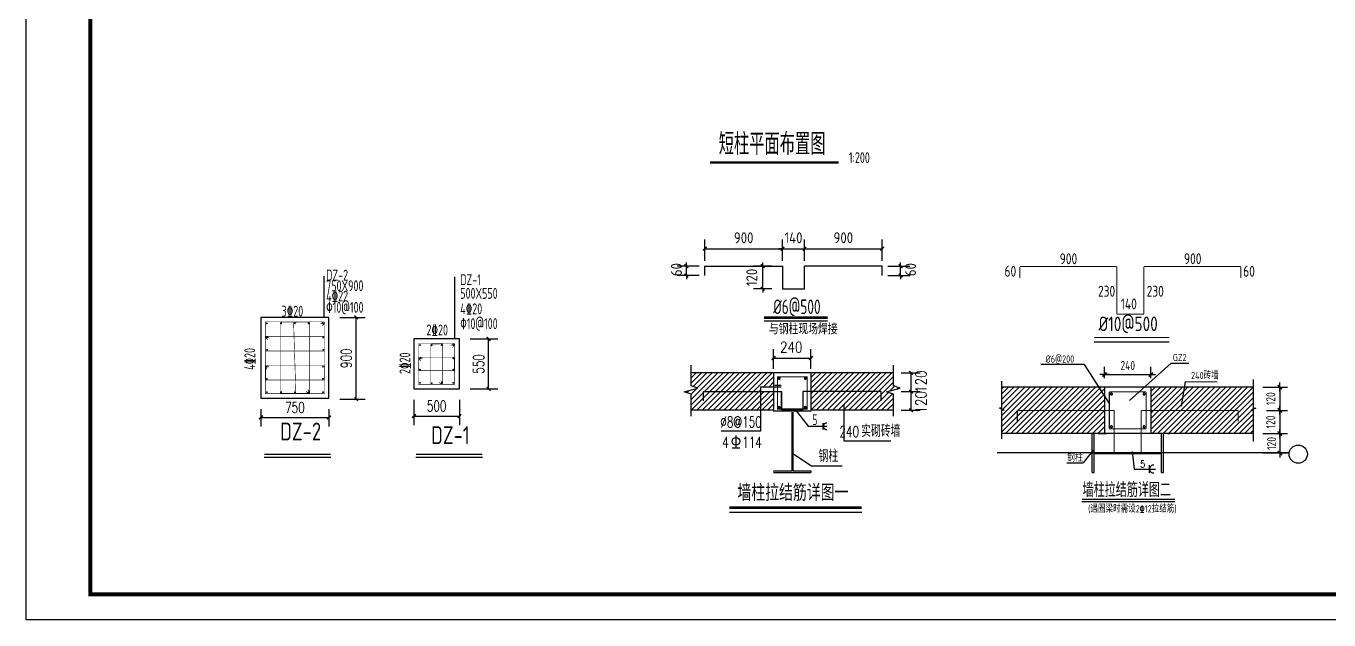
# Model space of a CAD drawing. Extents: x 180850 to 1400258, y 48356 to 327067.
# Drawn here: x 306909 to 378666, y 48356 to 81050 of the extents above; entities that cross this region are included whole.
import ezdxf
from ezdxf.enums import TextEntityAlignment as Align

# ---------------------------------------------------------------- set-up
doc = ezdxf.new("R2010")
doc.units = 0
doc.header["$LTSCALE"] = 1000
for name, color, linetype in [('22', 1, 'Continuous'), ('AXIS', 3, 'Continuous'), ('COLU_DE', 7, 'Continuous'), ('COLU_DE_REIND', 1, 'Continuous'), ('COLU_DE_REINL', 1, 'Continuous'), ('COLU_DE_TEXT_JZ', 7, 'Continuous'), ('DIM_LEAD', 3, 'Continuous'), ('DQ', 3, 'Continuous'), ('NUM', 7, 'Continuous'), ('OTHER', 7, 'Continuous'), ('PUB_DIM', 3, 'Continuous'), ('PUB_TEXT', 7, 'Continuous'), ('PUB_TITLE', 4, 'Continuous'), ('TEXT', 7, 'Continuous'), ('中粗线', 3, 'Continuous'), ('构造线', 7, 'Continuous'), ('特细线', 8, 'Continuous'), ('粗线', 5, 'Continuous'), ('细线', 9, 'Continuous')]:
    doc.layers.add(name, color=color, linetype=linetype)
doc.styles.add('_HZTXT', font='tssdeng.shx', dxfattribs={"width": 0.8, "bigfont": 'tssdchn.shx'})
doc.styles.add('_TCH_DIM', font='SIMPLEX', dxfattribs={"bigfont": 'GBCBIG'})
doc.styles.add('_TCH_DIM_T3', font='SIMPLEX', dxfattribs={"width": 0.705882, "bigfont": 'GBCBIG'})
doc.styles.add('C', font='tssdeng.shx', dxfattribs={"height": 3, "bigfont": 'tssdchn.shx'})
doc.styles.add('DIM_FONT', font='tssdeng.shx', dxfattribs={"width": 0.8, "bigfont": 'tssdchn.shx'})
doc.styles.add('HZTXT', font='romans.shx', dxfattribs={"width": 0.75, "height": 300, "bigfont": 'HZTXT.shx'})
doc.styles.get("Standard").update_dxf_attribs({"font": 'gbenor.shx', "bigfont": 'gbcbig.shx'})
doc.styles.add('STYLE1', font='tssdeng.shx', dxfattribs={"width": 0.75, "bigfont": 'tssdchn.shx'})
doc.styles.add('STYLE3', font='', dxfattribs={"width": 0.7, "height": 6})
doc.styles.add('TSSD_Norm', font='tssdeng.shx', dxfattribs={"bigfont": 'hztxt.shx'})
doc.styles.add('TSSD_Rein', font='Tssdeng.shx', dxfattribs={"width": 0.7, "bigfont": 'hztxt.shx'})
doc.styles.get('STYLE3').set_extended_font_data('NSimSun')
doc.dimstyles.new('DIMN', dxfattribs={"dimtxt": 300, "dimasz": 1, "dimexe": 250, "dimexo": 300, "dimgap": 150, "dimtad": 1, "dimdec": 0, "dimzin": 0, "dimdsep": 46, "dimtxsty": 'DIM_FONT', "dimblk": '_DIMX', "dimcen": 0.09, "dimclrt": 7, "dimadec": 0, "dimazin": 0, "dimtfac": 1, "dimtdec": 0, "dimtix": 1, "dimtmove": 2, "dimatfit": 3, "dimldrblk": '_DIMX', "dimfxl": 1, "dimtolj": 1, "dimtzin": 0, "dimarcsym": 0})
doc.dimstyles.new('DIMN120', dxfattribs={"dimscale": 1.2, "dimtxt": 300, "dimasz": 100, "dimexe": 250, "dimexo": 300, "dimgap": 150, "dimtad": 1, "dimdec": 0, "dimzin": 0, "dimdsep": 46, "dimtxsty": 'Standard', "dimblk": 'ARCHTICK', "dimcen": 0.09, "dimclrt": 7, "dimadec": 0, "dimazin": 0, "dimtfac": 1, "dimtdec": 0, "dimtix": 1, "dimtmove": 2, "dimatfit": 3, "dimldrblk": 'ARCHTICK', "dimfxl": 1, "dimtolj": 1, "dimtzin": 0, "dimarcsym": 0})
doc.dimstyles.new('TCH-200-5', dxfattribs={"dimtxt": 595, "dimasz": 200, "dimexe": 500, "dimexo": 600, "dimgap": 252.5, "dimtad": 1, "dimdec": 0, "dimlfac": 0.2, "dimzin": 0, "dimdsep": 46, "dimtxsty": '_TCH_DIM_T3', "dimblk": 'ARCHTICK', "dimcen": 0.09, "dimclrd": 124, "dimclre": 124, "dimclrt": 7, "dimazin": 2, "dimtfac": 1, "dimtdec": 0, "dimtix": 1, "dimtmove": 2, "dimatfit": 3, "dimfxl": 1, "dimtolj": 1, "dimtzin": 0, "dimarcsym": 0})

# ---------------------------------------------------------------- blocks, each defined once
blk = doc.blocks.new('*X893')
at = {"color": 251}
for p, q in [((-3438, 1047, -716), (-3275, 1210, -716)), ((-3438, 868, -716), (-3095, 1210, -716)), ((-3438, 329, -716), (-2556, 1210, -716)), ((-3438, 149, -716), (-2377, 1210, -716)), ((-3431, -24, -716), (-2197, 1210, -716)), ((-3370, 756, -716), (-2916, 1210, -716)), ((-3252, -24, -716), (-2018, 1210, -716)), ((-3234, 713, -716), (-2736, 1210, -716)), ((-3072, -24, -716), (-1838, 1210, -716)), ((-2893, -24, -716), (-1658, 1210, -716)), ((-2713, -24, -716), (-1479, 1210, -716)), ((-2533, -24, -716), (-1299, 1210, -716)), ((-2354, -24, -716), (-1120, 1210, -716)), ((-2174, -24, -716), (-940, 1210, -716)), ((-1995, -24, -716), (-760, 1210, -716)), ((-1041, 750, -716), (-712, 1079, -716)), ((-862, 750, -716), (-712, 899, -716)), ((522, 1056, -716), (677, 1210, -716)), ((522, 876, -716), (856, 1210, -716)), ((522, 697, -716), (1036, 1210, -716)), ((522, 517, -716), (1215, 1210, -716)), ((522, 337, -716), (1395, 1210, -716)), ((522, 158, -716), (1575, 1210, -716)), ((522, -22, -716), (1754, 1210, -716)), ((699, -24, -716), (1934, 1210, -716)), ((879, -24, -716), (2113, 1210, -716)), ((1059, -24, -716), (2293, 1210, -716)), ((1238, -24, -716), (2473, 1210, -716)), ((1418, -24, -716), (2652, 1210, -716)), ((1598, -24, -716), (2832, 1210, -716)), ((1777, -24, -716), (3011, 1210, -716)), ((1957, -24, -716), (3191, 1210, -716)), ((2136, -24, -716), (3248, 1088, -716)), ((2316, -24, -716), (3248, 908, -716)), ((-3573, 553, -716), (-3498, 628, -716)), ((-3438, 508, -716), (-3251, 695, -716)), ((-1815, -24, -716), (-1144, 647, -716)), ((-1635, -24, -716), (-1144, 468, -716)), ((-1144, 468, -716), (-1018, 593, -716)), ((-1144, 288, -716), (-839, 593, -716)), ((-1144, 109, -716), (-712, 540, -716)), ((2496, -24, -716), (3082, 563, -716)), ((2675, -24, -716), (3219, 520, -716)), ((3132, 613, -716), (3285, 766, -716)), ((3379, 680, -716), (3422, 723, -716)), ((-1456, -24, -716), (-1144, 288, -716)), ((-1276, -24, -716), (-1144, 109, -716)), ((-1097, -24, -716), (-712, 360, -716)), ((-917, -24, -716), (-712, 181, -716)), ((-737, -24, -716), (-712, 1, -716)), ((2855, -24, -716), (3248, 369, -716)), ((3034, -24, -716), (3248, 190, -716)), ((3214, -24, -716), (3248, 10, -716))]:
    blk.add_line(p, q, dxfattribs=at)
blk = doc.blocks.new('_ArchTick')
at = {"color": 0, "linetype": 'ByBlock', "const_width": 0.4}
blk.add_lwpolyline([(-0.5, -0.5), (0.5, 0.5)], dxfattribs=at)
blk = doc.blocks.new('*D888')
at = {"layer": 'Defpoints', "color": 0, "transparency": 16777216}
for p in [(89538, -417561), (88304, -418277), (89538, -418277)]:
    blk.add_point(p, dxfattribs=at)
at = {"layer": 'DIM_LEAD', "color": 0, "transparency": 16777216}
for p, q in [((88304, -417917), (88304, -417261)), ((88304, -417561), (89538, -417561)), ((89538, -417917), (89538, -417261))]:
    blk.add_line(p, q, dxfattribs=at)
at = {"layer": 'DIM_LEAD', "color": 0, "transparency": 16777216, "xscale": 120, "yscale": 120, "zscale": 120, "rotation": 180}
blk.add_blockref('_ArchTick', (88304, -417561), dxfattribs=at)
at = {"layer": 'DIM_LEAD', "color": 0, "transparency": 16777216, "xscale": 120, "yscale": 120, "zscale": 120}
blk.add_blockref('_ArchTick', (89538, -417561), dxfattribs=at)
at = {"layer": 'DIM_LEAD', "color": 7, "transparency": 16777216, "style": '_TCH_DIM', "width": 0.8}
blk.add_text('240', height=360, dxfattribs=at).set_placement((88518, -417379))
blk = doc.blocks.new('*D887')
at = {"layer": 'Defpoints', "color": 0, "transparency": 16777216}
for p in [(92165, -418049), (92849, -418049), (92165, -418666)]:
    blk.add_point(p, dxfattribs=at)
at = {"layer": 'DIM_LEAD', "color": 0, "transparency": 16777216}
for p, q in [((92525, -418049), (93149, -418049)), ((92849, -418666), (92849, -418049)), ((92525, -418666), (93149, -418666))]:
    blk.add_line(p, q, dxfattribs=at)
at = {"layer": 'DIM_LEAD', "color": 0, "transparency": 16777216, "xscale": 120, "yscale": 120, "zscale": 120}
for p, rotation in [((92849, -418049), 90), ((92849, -418666), 270)]:
    blk.add_blockref('_ArchTick', p, dxfattribs=dict(at, rotation=rotation))
at = {"layer": 'DIM_LEAD', "color": 7, "transparency": 16777216, "style": '_TCH_DIM', "width": 0.8}
blk.add_text('120', height=360, rotation=90, dxfattribs=at).set_placement((93355, -418711))
blk = doc.blocks.new('*D886')
at = {"layer": 'Defpoints', "color": 0, "transparency": 16777216}
for p in [(92165, -418666), (92849, -418666), (92165, -419283)]:
    blk.add_point(p, dxfattribs=at)
at = {"layer": 'DIM_LEAD', "color": 0, "transparency": 16777216}
for p, q in [((92525, -418666), (93149, -418666)), ((92849, -419283), (92849, -418666)), ((92525, -419283), (93149, -419283))]:
    blk.add_line(p, q, dxfattribs=at)
at = {"layer": 'DIM_LEAD', "color": 0, "transparency": 16777216, "xscale": 120, "yscale": 120, "zscale": 120}
for p, rotation in [((92849, -418666), 90), ((92849, -419283), 270)]:
    blk.add_blockref('_ArchTick', p, dxfattribs=dict(at, rotation=rotation))
at = {"layer": 'DIM_LEAD', "color": 7, "transparency": 16777216, "style": '_TCH_DIM', "width": 0.8}
blk.add_text('120', height=360, rotation=90, dxfattribs=at).set_placement((93355, -419391))
blk = doc.blocks.new('*D895')
at = {"layer": 'Defpoints', "color": 0, "transparency": 16777216}
for p in [(-360, 1323), (-2931, 559), (-360, 559)]:
    blk.add_point(p, dxfattribs=at)
at = {"layer": 'DIM_LEAD', "color": 0, "lineweight": -2, "transparency": 16777216}
for p, q in [((-2931, 919), (-2931, 1623)), ((-2931, 1323), (-360, 1323)), ((-360, 919), (-360, 1623))]:
    blk.add_line(p, q, dxfattribs=at)
at = {"layer": 'DIM_LEAD', "color": 0, "lineweight": -2, "transparency": 16777216, "xscale": 120, "yscale": 120, "zscale": 120, "rotation": 180}
blk.add_blockref('_ArchTick', (-2931, 1323), dxfattribs=at)
at = {"layer": 'DIM_LEAD', "color": 0, "lineweight": -2, "transparency": 16777216, "xscale": 120, "yscale": 120, "zscale": 120}
blk.add_blockref('_ArchTick', (-360, 1323), dxfattribs=at)
at = {"layer": 'DIM_LEAD', "color": 7, "transparency": 16777216, "insert": (-1646, 1683), "char_height": 360, "attachment_point": 5}
blk.add_mtext('\\A1;900', dxfattribs=at)
blk = doc.blocks.new('*D896')
at = {"layer": 'Defpoints', "color": 0, "transparency": 16777216}
for p in [(2931, 1323), (360, 559), (2931, 559)]:
    blk.add_point(p, dxfattribs=at)
at = {"layer": 'DIM_LEAD', "color": 0, "lineweight": -2, "transparency": 16777216}
for p, q in [((360, 919), (360, 1623)), ((360, 1323), (2931, 1323)), ((2931, 919), (2931, 1623))]:
    blk.add_line(p, q, dxfattribs=at)
at = {"layer": 'DIM_LEAD', "color": 0, "lineweight": -2, "transparency": 16777216, "xscale": 120, "yscale": 120, "zscale": 120, "rotation": 180}
blk.add_blockref('_ArchTick', (360, 1323), dxfattribs=at)
at = {"layer": 'DIM_LEAD', "color": 0, "lineweight": -2, "transparency": 16777216, "xscale": 120, "yscale": 120, "zscale": 120}
blk.add_blockref('_ArchTick', (2931, 1323), dxfattribs=at)
at = {"layer": 'DIM_LEAD', "color": 7, "transparency": 16777216, "insert": (1646, 1683), "char_height": 360, "attachment_point": 5}
blk.add_mtext('\\A1;900', dxfattribs=at)
blk = doc.blocks.new('*D897')
at = {"layer": 'Defpoints', "color": 0, "transparency": 16777216}
for p in [(360, 1323), (-360, 559), (360, 559)]:
    blk.add_point(p, dxfattribs=at)
at = {"layer": 'DIM_LEAD', "color": 0, "lineweight": -2, "transparency": 16777216}
for p, q in [((-360, 1323), (-480, 1323)), ((-360, 919), (-360, 1623)), ((-360, 1323), (360, 1323)), ((360, 919), (360, 1623)), ((360, 1323), (480, 1323))]:
    blk.add_line(p, q, dxfattribs=at)
at = {"layer": 'DIM_LEAD', "color": 0, "lineweight": -2, "transparency": 16777216, "xscale": 120, "yscale": 120, "zscale": 120}
blk.add_blockref('_ArchTick', (-360, 1323), dxfattribs=at)
at = {"layer": 'DIM_LEAD', "color": 0, "lineweight": -2, "transparency": 16777216, "xscale": 120, "yscale": 120, "zscale": 120, "rotation": 180}
blk.add_blockref('_ArchTick', (360, 1323), dxfattribs=at)
at = {"layer": 'DIM_LEAD', "color": 7, "transparency": 16777216, "insert": (0, 1683), "char_height": 360, "attachment_point": 5}
blk.add_mtext('\\A1;140', dxfattribs=at)
blk = doc.blocks.new('*D898')
at = {"layer": 'Defpoints', "color": 0, "transparency": 16777216}
for p in [(-1018, 746), (-360, 746), (-360, 0)]:
    blk.add_point(p, dxfattribs=at)
at = {"layer": 'DIM_LEAD', "color": 0, "lineweight": -2, "transparency": 16777216}
for p, q in [((-1018, 746), (-1018, 866)), ((-720, 746), (-1318, 746)), ((-1018, 0), (-1018, 746)), ((-720, 0), (-1318, 0)), ((-1018, 0), (-1018, -120))]:
    blk.add_line(p, q, dxfattribs=at)
at = {"layer": 'DIM_LEAD', "color": 0, "lineweight": -2, "transparency": 16777216, "xscale": 120, "yscale": 120, "zscale": 120}
for p, rotation in [((-1018, 746), 270), ((-1018, 0), 90)]:
    blk.add_blockref('_ArchTick', p, dxfattribs=dict(at, rotation=rotation))
at = {"layer": 'DIM_LEAD', "color": 7, "transparency": 16777216, "insert": (-1378, 373), "char_height": 360, "attachment_point": 5, "rotation": 90}
blk.add_mtext('\\A1;120', dxfattribs=at)
blk = doc.blocks.new('*D899')
at = {"layer": 'Defpoints', "color": 0, "transparency": 16777216}
for p in [(-3540, 746), (-2753, 746), (-2753, 437)]:
    blk.add_point(p, dxfattribs=at)
at = {"layer": 'DIM_LEAD', "color": 0, "lineweight": -2, "transparency": 16777216}
for p, q in [((-3540, 746), (-3540, 866)), ((-3113, 746), (-3840, 746)), ((-3113, 437), (-3840, 437)), ((-3540, 437), (-3540, 746)), ((-3540, 437), (-3540, 317))]:
    blk.add_line(p, q, dxfattribs=at)
at = {"layer": 'DIM_LEAD', "color": 0, "lineweight": -2, "transparency": 16777216, "xscale": 120, "yscale": 120, "zscale": 120}
for p, rotation in [((-3540, 746), 270), ((-3540, 437), 90)]:
    blk.add_blockref('_ArchTick', p, dxfattribs=dict(at, rotation=rotation))
at = {"layer": 'DIM_LEAD', "color": 7, "transparency": 16777216, "insert": (-3868, 633), "char_height": 360, "attachment_point": 5, "rotation": 90}
blk.add_mtext('\\A1;60', dxfattribs=at)
blk = doc.blocks.new('*D900')
at = {"layer": 'Defpoints', "color": 0, "transparency": 16777216}
for p in [(2753, 746), (2753, 437), (3540, 746)]:
    blk.add_point(p, dxfattribs=at)
at = {"layer": 'DIM_LEAD', "color": 0, "lineweight": -2, "transparency": 16777216}
for p, q in [((3540, 746), (3540, 866)), ((3113, 746), (3840, 746)), ((3113, 437), (3840, 437)), ((3540, 437), (3540, 746)), ((3540, 437), (3540, 317))]:
    blk.add_line(p, q, dxfattribs=at)
at = {"layer": 'DIM_LEAD', "color": 0, "lineweight": -2, "transparency": 16777216, "xscale": 120, "yscale": 120, "zscale": 120}
for p, rotation in [((3540, 746), 270), ((3540, 437), 90)]:
    blk.add_blockref('_ArchTick', p, dxfattribs=dict(at, rotation=rotation))
at = {"layer": 'DIM_LEAD', "color": 7, "transparency": 16777216, "insert": (3868, 633), "char_height": 360, "attachment_point": 5, "rotation": 90}
blk.add_mtext('\\A1;60', dxfattribs=at)
blk = doc.blocks.new('_DIMX')
blk.add_line((-150, 0), (150, 0))
at = {"const_width": 50}
blk.add_lwpolyline([(-70, -70), (70, 70)], dxfattribs=at)
blk = doc.blocks.new('*D955')
at = {"layer": 'Defpoints', "color": 0, "linetype": 'ByBlock', "transparency": 16777216}
for p in [(556, 3122), (-980, 2708), (556, 2708)]:
    blk.add_point(p, dxfattribs=at)
at = {"layer": 'DQ', "color": 0, "linetype": 'ByBlock', "lineweight": -2, "transparency": 16777216}
for p, q in [((-980, 3008), (-980, 3372)), ((-979, 3122), (555, 3122)), ((556, 3008), (556, 3372))]:
    blk.add_line(p, q, dxfattribs=at)
at = {"layer": 'DQ', "color": 0, "linetype": 'ByBlock', "lineweight": -2, "transparency": 16777216, "rotation": 180}
blk.add_blockref('_DIMX', (-980, 3122), dxfattribs=at)
at = {"layer": 'DQ', "color": 0, "linetype": 'ByBlock', "lineweight": -2, "transparency": 16777216}
blk.add_blockref('_DIMX', (556, 3122), dxfattribs=at)
at = {"layer": 'DQ', "color": 7, "linetype": 'ByBlock', "transparency": 16777216, "insert": (-212, 3422), "char_height": 300, "attachment_point": 5, "style": 'DIM_FONT'}
blk.add_mtext('\\A1;240', dxfattribs=at)
blk = doc.blocks.new('*X894')
at = {"color": 251}
for p, q in [((-4372, 2669), (-4332, 2708)), ((-4372, 2489), (-4153, 2708)), ((-4372, 2309), (-3973, 2708)), ((-4372, 2130), (-3794, 2708)), ((-4372, 1771), (-3434, 2708)), ((-4372, 1591), (-3255, 2708)), ((-4372, 1411), (-3075, 2708)), ((-4372, 1232), (-2896, 2708)), ((-4349, 1973), (-3614, 2708)), ((-4252, 1172), (-2716, 2708)), ((-4072, 1172), (-2536, 2708)), ((-3893, 1172), (-2357, 2708)), ((-3713, 1172), (-2177, 2708)), ((-3534, 1172), (-1998, 2708)), ((-3354, 1172), (-1818, 2708)), ((-3174, 1172), (-1638, 2708)), ((-2995, 1172), (-1459, 2708)), ((-2815, 1172), (-1279, 2708)), ((-2636, 1172), (-1100, 2708)), ((-2456, 1172), (-980, 2648)), ((556, 2568), (696, 2708)), ((556, 2388), (876, 2708)), ((556, 2208), (1056, 2708)), ((556, 2029), (1235, 2708)), ((556, 1849), (1415, 2708)), ((556, 1670), (1595, 2708)), ((556, 1490), (1774, 2708)), ((556, 1310), (1954, 2708)), ((597, 1172), (2133, 2708)), ((777, 1172), (2313, 2708)), ((957, 1172), (2493, 2708)), ((1136, 1172), (2672, 2708)), ((1316, 1172), (2852, 2708)), ((1495, 1172), (3031, 2708)), ((1675, 1172), (3211, 2708)), ((1855, 1172), (3391, 2708)), ((2034, 1172), (3570, 2708)), ((2214, 1172), (3750, 2708)), ((2393, 1172), (3929, 2708)), ((-2276, 1172), (-980, 2469)), ((-2097, 1172), (-980, 2289)), ((2573, 1172), (3948, 2547)), ((2753, 1172), (3948, 2368)), ((2932, 1172), (3948, 2188)), ((-4372, 1950), (-4371, 1951)), ((-1917, 1172), (-980, 2109)), ((-1738, 1172), (-980, 1930)), ((-1558, 1172), (-980, 1750)), ((3112, 1172), (3891, 1951)), ((3291, 1172), (3948, 1829)), ((3904, 1964), (3955, 2015)), ((-1378, 1172), (-980, 1570)), ((-1199, 1172), (-980, 1391)), ((3471, 1172), (3948, 1649)), ((3651, 1172), (3948, 1470)), ((-1019, 1172), (-980, 1211)), ((3830, 1172), (3948, 1290))]:
    blk.add_line(p, q, dxfattribs=at)
blk = doc.blocks.new('*D956')
at = {"layer": 'Defpoints', "color": 0, "linetype": 'ByBlock', "transparency": 16777216}
for p in [(4076, 1940), (3948, 1172), (4814, 1172)]:
    blk.add_point(p, dxfattribs=at)
at = {"layer": 'DQ', "color": 0, "linetype": 'ByBlock', "lineweight": -2, "transparency": 16777216}
for p, q in [((4376, 1940), (5064, 1940)), ((4814, 1939), (4814, 1173)), ((4248, 1172), (5064, 1172))]:
    blk.add_line(p, q, dxfattribs=at)
for p, rotation in [((4814, 1940), 90), ((4814, 1172), 270)]:
    blk.add_blockref('_DIMX', p, dxfattribs=dict(at, rotation=rotation))
at = {"layer": 'DQ', "color": 7, "linetype": 'ByBlock', "transparency": 16777216, "insert": (4514, 1556), "char_height": 300, "attachment_point": 5, "rotation": 90, "style": 'DIM_FONT'}
blk.add_mtext('\\A1;120', dxfattribs=at)
blk = doc.blocks.new('*D957')
at = {"layer": 'Defpoints', "color": 0, "linetype": 'ByBlock', "transparency": 16777216}
for p in [(3948, 1172), (3948, 532), (4814, 532)]:
    blk.add_point(p, dxfattribs=at)
at = {"layer": 'DQ', "color": 0, "linetype": 'ByBlock', "lineweight": -2, "transparency": 16777216}
for p, q in [((4248, 1172), (5064, 1172)), ((4814, 1171), (4814, 533)), ((4248, 532), (5064, 532))]:
    blk.add_line(p, q, dxfattribs=at)
for p, rotation in [((4814, 1172), 90), ((4814, 532), 270)]:
    blk.add_blockref('_DIMX', p, dxfattribs=dict(at, rotation=rotation))
at = {"layer": 'DQ', "color": 7, "linetype": 'ByBlock', "transparency": 16777216, "insert": (4542, 847), "char_height": 300, "attachment_point": 5, "rotation": 90, "style": 'DIM_FONT'}
blk.add_mtext('\\A1;120', dxfattribs=at)
blk = doc.blocks.new('*D958')
at = {"layer": 'Defpoints', "color": 0, "linetype": 'ByBlock', "transparency": 16777216}
for p in [(3948, 2708), (4076, 1940), (4814, 1940)]:
    blk.add_point(p, dxfattribs=at)
at = {"layer": 'DQ', "color": 0, "linetype": 'ByBlock', "lineweight": -2, "transparency": 16777216}
for p, q in [((4248, 2708), (5064, 2708)), ((4814, 2707), (4814, 1941)), ((4376, 1940), (5064, 1940))]:
    blk.add_line(p, q, dxfattribs=at)
for p, rotation in [((4814, 2708), 90), ((4814, 1940), 270)]:
    blk.add_blockref('_DIMX', p, dxfattribs=dict(at, rotation=rotation))
at = {"layer": 'DQ', "color": 7, "linetype": 'ByBlock', "transparency": 16777216, "insert": (4514, 2324), "char_height": 300, "attachment_point": 5, "rotation": 90, "style": 'DIM_FONT'}
blk.add_mtext('\\A1;120', dxfattribs=at)
blk = doc.blocks.new('*D1169')
at = {"layer": 'AXIS', "color": 124, "lineweight": -2, "transparency": 16777216}
for p, q in [((331372, 63823), (332885, 63823)), ((332385, 61075), (332385, 63823)), ((331372, 61075), (332885, 61075))]:
    blk.add_line(p, q, dxfattribs=at)
at = {"layer": 'Defpoints', "color": 0, "transparency": 16777216}
for p in [(330772, 63823), (332385, 63823), (330772, 61075)]:
    blk.add_point(p, dxfattribs=at)
at = {"layer": 'AXIS', "color": 124, "lineweight": -2, "transparency": 16777216, "xscale": 200, "yscale": 200, "zscale": 200}
for p, rotation in [((332385, 63823), 90), ((332385, 61075), 270)]:
    blk.add_blockref('_ArchTick', p, dxfattribs=dict(at, rotation=rotation))
at = {"layer": 'AXIS', "color": 7, "transparency": 16777216, "insert": (331835, 62449), "char_height": 595, "attachment_point": 5, "rotation": 90, "style": '_TCH_DIM_T3'}
blk.add_mtext('\\A1;550', dxfattribs=at)
blk = doc.blocks.new('*D1170')
at = {"layer": 'AXIS', "color": 124, "lineweight": -2, "transparency": 16777216}
for p, q in [((328272, 60475), (328272, 59081)), ((330772, 60475), (330772, 59081)), ((328272, 59581), (330772, 59581))]:
    blk.add_line(p, q, dxfattribs=at)
at = {"layer": 'Defpoints', "color": 0, "transparency": 16777216}
for p in [(328272, 61075), (330772, 61075), (330772, 59581)]:
    blk.add_point(p, dxfattribs=at)
at = {"layer": 'AXIS', "color": 124, "lineweight": -2, "transparency": 16777216, "xscale": 200, "yscale": 200, "zscale": 200, "rotation": 180}
blk.add_blockref('_ArchTick', (328272, 59581), dxfattribs=at)
at = {"layer": 'AXIS', "color": 124, "lineweight": -2, "transparency": 16777216, "xscale": 200, "yscale": 200, "zscale": 200}
blk.add_blockref('_ArchTick', (330772, 59581), dxfattribs=at)
at = {"layer": 'AXIS', "color": 7, "transparency": 16777216, "insert": (329522, 60131), "char_height": 595, "attachment_point": 5, "style": '_TCH_DIM_T3'}
blk.add_mtext('\\A1;500', dxfattribs=at)
blk = doc.blocks.new('*D1151')
at = {"layer": 'AXIS', "color": 124, "lineweight": -2, "transparency": 16777216}
for p, q in [((324192, 65014), (325592, 65014)), ((325092, 60514), (325092, 65014)), ((324192, 60514), (325592, 60514))]:
    blk.add_line(p, q, dxfattribs=at)
at = {"layer": 'Defpoints', "color": 0, "transparency": 16777216}
for p in [(323592, 65014), (325092, 65014), (323592, 60514)]:
    blk.add_point(p, dxfattribs=at)
at = {"layer": 'AXIS', "color": 124, "lineweight": -2, "transparency": 16777216, "xscale": 200, "yscale": 200, "zscale": 200}
for p, rotation in [((325092, 65014), 90), ((325092, 60514), 270)]:
    blk.add_blockref('_ArchTick', p, dxfattribs=dict(at, rotation=rotation))
at = {"layer": 'AXIS', "color": 7, "transparency": 16777216, "insert": (324542, 62764), "char_height": 595, "attachment_point": 5, "rotation": 90, "style": '_TCH_DIM_T3'}
blk.add_mtext('\\A1;900', dxfattribs=at)
blk = doc.blocks.new('*D1152')
at = {"layer": 'AXIS', "color": 124, "lineweight": -2, "transparency": 16777216}
for p, q in [((319842, 59964), (319842, 59004)), ((323592, 59964), (323592, 59004)), ((319842, 59504), (323592, 59504))]:
    blk.add_line(p, q, dxfattribs=at)
at = {"layer": 'Defpoints', "color": 0, "transparency": 16777216}
for p in [(319842, 60564), (323592, 60564), (323592, 59504)]:
    blk.add_point(p, dxfattribs=at)
at = {"layer": 'AXIS', "color": 124, "lineweight": -2, "transparency": 16777216, "xscale": 200, "yscale": 200, "zscale": 200, "rotation": 180}
blk.add_blockref('_ArchTick', (319842, 59504), dxfattribs=at)
at = {"layer": 'AXIS', "color": 124, "lineweight": -2, "transparency": 16777216, "xscale": 200, "yscale": 200, "zscale": 200}
blk.add_blockref('_ArchTick', (323592, 59504), dxfattribs=at)
at = {"layer": 'AXIS', "color": 7, "transparency": 16777216, "insert": (321717, 60054), "char_height": 595, "attachment_point": 5, "style": '_TCH_DIM_T3'}
blk.add_mtext('\\A1;750', dxfattribs=at)
blk = doc.blocks.new('3')
at = {"layer": '22', "const_width": 33.6}
blk.add_lwpolyline([(-583.7, 1081.9), (393.4, 1081.9), (393.4, 16.2), (-583.7, 16.2)], close=True, dxfattribs=at)
blk.add_lwpolyline([(-3026.6, 284.7), (-3026.6, 593.3), (-455.1, 593.3), (-455.1, -23.9), (264.9, -23.9), (264.9, 593.3), (2836.3, 593.3), (2836.3, 290.3)], dxfattribs=at)
at = {"layer": 'DIM_LEAD'}
for p, q in [((-1143.7, 750), (-455.6, 750)), ((-1143.7, 750, -716.3), (-1143.7, -716, -716.3)), ((-666.4, 801.8), (-465.5, 801.8)), ((1613.1, 181.3, -716.3), (1613.1, -1037.5, -716.3)), ((-1143.7, -716, -716.3), (-2446.2, -716, -716.3)), ((1613.1, -1037.5, -716.3), (3161, -1037.5, -716.3)), ((-110.6, -1432, -716.3), (541.4, -1863.1, -716.3)), ((541.4, -1863.1, -716.3), (1558.7, -1863.1, -716.3))]:
    blk.add_line(p, q, dxfattribs=at)
at = {"layer": 'OTHER', "color": 9}
for p, q in [((-3438, 777.9), (-3438, 1468.3)), ((3247.7, 777.9), (3247.7, 1468.3)), ((-3664.3, 582.5), (-3211.7, 705.9)), ((-3438, 510.5), (-3664.3, 582.5)), ((-3211.7, 705.9), (-3438, 777.9)), ((-3438, -217.7), (-3438, 510.5)), ((3021.4, 582.5), (3474, 705.9)), ((3247.7, 510.5), (3021.4, 582.5)), ((3474, 705.9), (3247.7, 777.9)), ((3247.7, -217.7), (3247.7, 510.5))]:
    blk.add_line(p, q, dxfattribs=at)
at = {"layer": 'PUB_DIM', "const_width": 95.3}
blk.add_lwpolyline([(-2168.6, -3241.4), (2201.4, -3241.4)], dxfattribs=at)
at = {"layer": 'PUB_DIM'}
blk.add_lwpolyline([(-2168.6, -3395.7), (2201.4, -3395.7)], dxfattribs=at)
at = {"layer": 'PUB_TEXT'}
for p, q in [((-2083, -1262, -716.3), (-1831, -1262, -716.3)), ((-1957, -863, -716.3), (-1957, -1262, -716.3))]:
    blk.add_line(p, q, dxfattribs=at)
blk.add_circle((-1957, -1052, -716.3), 126, dxfattribs=at)
at = {"layer": '中粗线'}
for p, q in [((-110.6, -75.3), (-110.6, -2029.6)), ((-79.7, -75.3), (-79.7, -2029.6)), ((-712.3, -2029.6), (-110.6, -2029.6)), ((-712.3, -2081), (522, -2081)), ((-79.7, -2029.6), (522, -2029.6))]:
    blk.add_line(p, q, dxfattribs=at)
at = {"layer": '特细线'}
for p, q in [((0, 0), (435.3, -555.9)), ((435.3, -555.9), (1044.2, -555.9))]:
    blk.add_line(p, q, dxfattribs=at)
at = {"layer": '特细线', "const_width": 51.4}
for points in [[(-554.9, 1026.8, 1), (-503.4, 1026.8, 1)], [(364.6, 1026.8, -1), (313.2, 1026.8, -1)], [(-554.9, 71.2, -1), (-503.4, 71.2, -1)], [(364.6, 71.2, 1), (313.2, 71.2, 1)]]:
    blk.add_lwpolyline(points, format="xyb", close=True, dxfattribs=at)
at = {"layer": '粗线'}
for p, q in [((-3026.6, 593.3), (-455.1, 593.3)), ((-3026.6, 284.7), (-3026.6, 593.3)), ((-455.1, 593.3), (-455.1, -23.9)), ((2836.3, 593.3), (264.9, 593.3)), ((264.9, -23.9), (264.9, 593.3)), ((2836.3, 593.3), (2836.3, 290.3)), ((-455.1, -23.9), (264.9, -23.9))]:
    blk.add_line(p, q, dxfattribs=at)
at = {"layer": '细线'}
for p, q in [((3247.7, 1210.4), (-3438, 1210.4)), ((-712.3, 1210.4), (-712.3, -23.9)), ((522, 1210.4), (522, -23.9)), ((-712.3, -23.9), (-3438, -23.9)), ((3247.7, -23.9), (522, -23.9)), ((929.4, -658.7), (929.4, -453)), ((522, -2029.6), (522, -2081))]:
    blk.add_line(p, q, dxfattribs=at)
at = {"layer": '细线', "const_width": 20.6}
blk.add_lwpolyline([(522, -2081), (-712.3, -2081), (-712.3, -2029.6), (-110.6, -2029.6), (-110.6, -75.3), (-712.3, -75.3), (-712.3, -23.9), (522, -23.9), (522, -75.3), (-79.7, -75.3), (-79.7, -2029.6), (522, -2029.6), (522, -2081)], dxfattribs=at)
at = {"layer": '细线'}
blk.add_arc((1032.9, -555.9), 103.5, 83.7479, 276.2521, dxfattribs=at)
at = {"color": 251}
blk.add_blockref('*X893', (0, 0), dxfattribs=at)
at = {"style": 'STYLE3', "width": 0.7}
blk.add_text('墙柱拉结筋详图一', height=480, dxfattribs=at).set_placement((-1905.3, -2968.5))
at = {"layer": 'PUB_TEXT', "style": '_TCH_DIM', "width": 0.705882}
for s, p in [('%%c8@150', (-2473, -590, -716.3)), ('240', (1464, -911.5, -716.3)), ('4', (-2407, -1262, -716.3)), ('114', (-1747, -1262, -716.3))]:
    blk.add_text(s, height=357, dxfattribs=at).set_placement(p)
at = {"layer": 'PUB_TEXT', "style": '_TCH_DIM'}
for s, p in [('实砌砖墙', (2184, -911.5, -716.3)), ('钢柱', (777.5, -1737.1, -716.3))]:
    blk.add_text(s, height=405.11, dxfattribs=at).set_placement(p)
at = {"layer": '细线', "style": 'STYLE1', "width": 0.7}
blk.add_text('5', height=360, dxfattribs=at).set_placement((564.5, -517.7))
at = {"layer": 'DIM_LEAD'}
dim = blk.add_aligned_dim(p1=(-712.3, 982.3, -716.3), p2=(522, 982.3, -716.3), distance=716, text='240', dimstyle='DIMN120', dxfattribs=at)
dim.commit()
dim.dimension.update_dxf_attribs({"geometry": '*D888', "text_midpoint": (-95.1, 2058.2, -716.3), "insert": (-89016.1, 419259.1)})
for base, p1, p2, picture, middle in [((3832.5, 1210.4, -716.3), (3148.6, 593.3, -716.3), (3148.6, 1210.4, -716.3), '*D887', (4160.2, 933, -716.3)), ((3832.5, 593.3, -716.3), (3148.6, -23.9, -716.3), (3148.6, 593.3, -716.3), '*D886', (4160.2, 253.6, -716.3))]:
    dim = blk.add_linear_dim(base=base, p1=p1, p2=p2, angle=90, text='120', dimstyle='DIMN120', dxfattribs=at)
    dim.commit()
    dim.dimension.update_dxf_attribs({"geometry": picture, "text_midpoint": middle, "dimtype": 129, "insert": (-89016.1, 419259.1)})
blk = doc.blocks.new('4')
at = {"layer": '22', "const_width": 33.6}
blk.add_lwpolyline([(2931.4, 437.1), (2931.5, 745.7), (360, 745.7), (360, 0), (-360, 0), (-360, 745.7), (-2931.4, 745.7), (-2931.4, 437.1)], dxfattribs=at)
at = {"layer": 'PUB_DIM'}
blk.add_line((-970.1, -1063.5), (1128.7, -1063.5), dxfattribs=at)
at = {"layer": 'PUB_DIM', "const_width": 95.3}
blk.add_lwpolyline([(-970.1, -955.5), (1128.7, -955.5)], dxfattribs=at)
at = {"layer": '粗线'}
for p, q in [((-2931.4, 745.7), (-360, 745.7)), ((-2931.4, 437.1), (-2931.4, 745.7)), ((-360, 745.7), (-360, 0)), ((360, 0), (360, 745.7)), ((2931.5, 745.7), (360, 745.7)), ((2931.4, 437.1), (2931.4, 745.7)), ((-360, 0), (360, 0))]:
    blk.add_line(p, q, dxfattribs=at)
at = {"layer": '中粗线', "style": 'STYLE1', "width": 0.7}
blk.add_text('%%c6@500', height=480, dxfattribs=at).set_placement((-667, -834.5))
at = {"layer": '细线'}
blk.add_text('与钢柱现场焊接', height=360, dxfattribs=at).set_placement((-812, -1508.2))
at = {"layer": 'DIM_LEAD'}
for p1, p2, distance, text, picture, middle in [((-2931.4, 559, -1432.7), (-360, 559, -1432.7), 764, '900', '*D895', (-1645.7, 1683, -1432.7)), ((-360, 559, -1432.7), (360, 559, -1432.7), 764, '140', '*D897', (0, 1683, -1432.7)), ((360, 559, -1432.7), (2931.4, 559, -1432.7), 764, '900', '*D896', (1645.7, 1683, -1432.7)), ((-360, 0, -1432.7), (-360, 745.7, -1432.7), 658.3, '120', '*D898', (-1378.3, 372.9, -1432.7))]:
    dim = blk.add_aligned_dim(p1=p1, p2=p2, distance=distance, text=text, dimstyle='DIMN120', dxfattribs=at)
    dim.commit()
    dim.dimension.update_dxf_attribs({"geometry": picture, "text_midpoint": middle})
for base, p1, p2, picture, middle in [((-3540.3, 745.7, -1432.7), (-2753.5, 437.1, -1432.7), (-2753.5, 745.7, -1432.7), '*D899', (-3868, 632.8, -1432.7)), ((3540.3, 745.7, -1432.7), (2753.5, 437.1, -1432.7), (2753.5, 745.7, -1432.7), '*D900', (3868, 632.8, -1432.7))]:
    dim = blk.add_linear_dim(base=base, p1=p1, p2=p2, angle=90, text='60', dimstyle='DIMN120', dxfattribs=at)
    dim.commit()
    dim.dimension.update_dxf_attribs({"geometry": picture, "text_midpoint": middle, "dimtype": 129})
blk = doc.blocks.new('5')
at = {"color": 3, "linetype": 'Continuous'}
for q in [(-3084, 3450.9), (-819.6, 2165.5)]:
    blk.add_line((-1653.5, 3450.9), q, dxfattribs=at)
blk.add_line((-1188.4, 1171.7), (-915.6, 1171.7))
blk.add_lwpolyline([(5207.7, 706.5), (5253.5, 744.1), (5305.8, 772.1), (5362.5, 789.3), (5421.5, 795.1), (5480.5, 789.3), (5537.2, 772.1), (5589.5, 744.1), (5635.3, 706.5), (5672.9, 660.7), (5700.9, 608.4), (5718.1, 551.7), (5723.9, 492.7), (5718.1, 433.7), (5700.9, 377), (5672.9, 324.7), (5635.3, 278.8), (5589.5, 241.2), (5537.2, 213.3), (5480.5, 196.1), (5421.5, 190.3), (5362.5, 196.1), (5305.8, 213.3), (5253.5, 241.2), (5207.7, 278.8), (5170.1, 324.7), (5142.1, 377), (5124.9, 433.7), (5119.1, 492.7), (5124.9, 551.7), (5142.1, 608.4), (5170.1, 660.7)], close=True, dxfattribs=at)
at = {"layer": '22', "const_width": 33.6}
for points in [[(-819.6, 2547.7), (396.4, 2547.7)], [(-819.6, 1331.7), (-819.6, 2547.7)], [(396.4, 2547.7), (396.4, 1331.7)], [(-3859.6, 1555.7), (-3859.6, 1939.7)], [(-3859.6, 1939.7), (-659.6, 1939.7)], [(-659.6, 1939.7), (-659.6, 550.9)], [(236.4, 550.9), (236.4, 1939.7)], [(3436.4, 1939.7), (236.4, 1939.7)], [(3436.4, 1939.7), (3436.4, 1562.7)], [(396.4, 1331.7), (-819.6, 1331.7)], [(-659.6, 550.9), (236.4, 550.9)]]:
    blk.add_lwpolyline(points, dxfattribs=at)
at = {"layer": 'AXIS'}
for p, q in [((5121.6, 531.7), (-4526, 531.7)), ((-1723.9, -1071.7), (1349.2, -1071.7))]:
    blk.add_line(p, q, dxfattribs=at)
at = {"layer": 'AXIS', "const_width": 40}
blk.add_lwpolyline([(-1723.9, -997.8), (1349.2, -997.8)], dxfattribs=at)
at = {"layer": '中粗线', "color": 7}
for p, q in [((-1388.7, -108.3), (-1388.7, 1171.7)), ((-1324.7, 550.9), (-1324.7, 1171.7)), ((907.8, 550.9), (907.8, 1171.7)), ((971.8, -108.3), (971.8, 1171.7)), ((1108.2, 1171.7), (1172.2, 1171.7)), ((-1324.7, 550.9), (907.8, 550.9)), ((-1324.7, 512.5), (907.8, 512.5)), ((-1324.7, -108.3), (-1324.7, 512.5)), ((907.8, -108.3), (907.8, 512.5)), ((-1388.7, -108.3), (-1324.7, -108.3)), ((907.8, -108.3), (971.8, -108.3))]:
    blk.add_line(p, q, dxfattribs=at)
at = {"layer": '特细线', "color": 3}
for p, q in [((-148.8, 2269.2), (1222.4, 3499.3)), ((1222.4, 3499.3), (1806.4, 3499.3)), ((-4371.6, 2014.7), (-4371.6, 2906.5)), ((1566.1, 2082.1), (1697.5, 2890.7)), ((1697.5, 2890.7), (2743.7, 2886.9)), ((3948.4, 2014.7), (3948.4, 2962)), ((-4371.6, 2014.7), (-4448.4, 2014.7)), ((-4448.4, 2014.7), (-4294.8, 1950.7)), ((-4371.6, 994.5), (-4371.6, 1950.7)), ((-4294.8, 1950.7), (-4371.6, 1950.7)), ((4025.2, 2014.7), (3871.6, 1950.7)), ((3871.6, 1950.7), (3948.4, 1950.7)), ((3948.4, 2014.7), (4025.2, 2014.7)), ((3948.4, 907.3), (3948.4, 1950.7)), ((-1358.4, 627.9), (-1684.6, 203.1)), ((-68.6, 580.6), (0, 0)), ((-2228.4, 203.1), (-1684.6, 203.1)), ((0, 0), (710.9, 0))]:
    blk.add_line(p, q, dxfattribs=at)
at = {"layer": '特细线', "color": 2}
for points in [[(-719.7, 2479.3), (-720.3, 2485.5), (-722.2, 2491.5), (-725.1, 2497), (-729.1, 2501.9), (-733.9, 2505.9), (-739.5, 2508.8), (-745.5, 2510.6), (-751.7, 2511.3), (-758, 2510.6), (-764, 2508.8), (-769.5, 2505.9), (-774.4, 2501.9), (-778.3, 2497), (-781.3, 2491.5), (-783.1, 2485.5), (-783.7, 2479.3)], [(-783.7, 2479.3), (-783.1, 2473), (-781.3, 2467), (-778.3, 2461.5), (-774.4, 2456.6), (-769.5, 2452.7), (-764, 2449.7), (-758, 2447.9), (-751.7, 2447.3), (-745.5, 2447.9), (-739.5, 2449.7), (-733.9, 2452.7), (-729.1, 2456.6), (-725.1, 2461.5), (-722.2, 2467), (-720.3, 2473), (-719.7, 2479.3)], [(360.5, 2479.3), (359.9, 2485.5), (358.1, 2491.5), (355.1, 2497), (351.2, 2501.9), (346.3, 2505.9), (340.8, 2508.8), (334.8, 2510.6), (328.5, 2511.3), (322.3, 2510.6), (316.3, 2508.8), (310.7, 2505.9), (305.9, 2501.9), (301.9, 2497), (299, 2491.5), (297.1, 2485.5), (296.5, 2479.3)], [(296.5, 2479.3), (297.1, 2473), (299, 2467), (301.9, 2461.5), (305.9, 2456.6), (310.7, 2452.7), (316.3, 2449.7), (322.3, 2447.9), (328.5, 2447.3), (334.8, 2447.9), (340.8, 2449.7), (346.3, 2452.7), (351.2, 2456.6), (355.1, 2461.5), (358.1, 2467), (359.9, 2473), (360.5, 2479.3)], [(-719.7, 1399.7), (-720.3, 1405.9), (-722.2, 1411.9), (-725.1, 1417.4), (-729.1, 1422.3), (-733.9, 1426.3), (-739.5, 1429.2), (-745.5, 1431), (-751.7, 1431.7), (-758, 1431), (-764, 1429.2), (-769.5, 1426.3), (-774.4, 1422.3), (-778.3, 1417.4), (-781.3, 1411.9), (-783.1, 1405.9), (-783.7, 1399.7)], [(-783.7, 1399.7), (-783.1, 1393.4), (-781.3, 1387.4), (-778.3, 1381.9), (-774.4, 1377), (-769.5, 1373.1), (-764, 1370.1), (-758, 1368.3), (-751.7, 1367.7), (-745.5, 1368.3), (-739.5, 1370.1), (-733.9, 1373.1), (-729.1, 1377), (-725.1, 1381.9), (-722.2, 1387.4), (-720.3, 1393.4), (-719.7, 1399.7)], [(360.5, 1399.7), (359.9, 1405.9), (358.1, 1411.9), (355.1, 1417.4), (351.2, 1422.3), (346.3, 1426.3), (340.8, 1429.2), (334.8, 1431), (328.5, 1431.7), (322.3, 1431), (316.3, 1429.2), (310.7, 1426.3), (305.9, 1422.3), (301.9, 1417.4), (299, 1411.9), (297.1, 1405.9), (296.5, 1399.7)], [(296.5, 1399.7), (297.1, 1393.4), (299, 1387.4), (301.9, 1381.9), (305.9, 1377), (310.7, 1373.1), (316.3, 1370.1), (322.3, 1368.3), (328.5, 1367.7), (334.8, 1368.3), (340.8, 1370.1), (346.3, 1373.1), (351.2, 1377), (355.1, 1381.9), (358.1, 1387.4), (359.9, 1393.4), (360.5, 1399.7)]]:
    blk.add_lwpolyline(points, dxfattribs=at)
at = {"layer": '细线', "color": 7}
for p, q in [((3948.4, 2707.7), (-4371.6, 2707.7)), ((-979.6, 2707.7), (-979.6, 1171.7)), ((556.4, 2707.7), (556.4, 1171.7)), ((3948.4, 1171.7), (-4371.6, 1171.7))]:
    blk.add_line(p, q, dxfattribs=at)
at = {"layer": '细线', "color": 3}
blk.add_line((505.9, -128), (505.9, 128), dxfattribs=at)
blk.add_lwpolyline([(648.7, 128), (624.7, 128.4), (601.1, 124.3), (578.6, 115.9), (558, 103.5), (540.2, 87.5), (525.6, 68.4), (514.8, 47), (508.2, 23.9), (505.9, 0), (508.2, -23.9), (514.8, -47), (525.6, -68.4), (540.2, -87.5), (558, -103.5), (578.6, -115.9), (601.1, -124.3), (624.7, -128.4), (648.7, -128)], dxfattribs=at)
at = {"color": 251}
blk.add_blockref('*X894', (0, 0), dxfattribs=at)
at = {"layer": '中粗线', "color": 7, "style": '_HZTXT', "width": 0.8}
blk.add_text('(遇圈梁时需设2%%13112拉结筋)', height=240, dxfattribs=at).set_placement((-1518.5, -1433.5))
at = {"layer": '细线', "color": 7, "width": 0.8}
for s, height, style, p in [('%%c6@200', 240, '_HZTXT', (-2923, 3515.5)), ('GZ2', 240, '_HZTXT', (1279, 3565)), ('240砖墙', 240, '_HZTXT', (1880.5, 2971.6)), ('钢柱', 240, 'HZTXT', (-2211.8, 247.9)), ('5', 240, 'HZTXT', (201, 47.5)), ('墙柱拉结筋详图二', 480, '_HZTXT', (-1702.1, -927))]:
    blk.add_text(s, height=height, dxfattribs=dict(at, style=style)).set_placement(p)
at = {"layer": 'DQ', "linetype": 'ByBlock'}
dim = blk.add_linear_dim(base=(556.4, 3122), p1=(-979.6, 2707.7), p2=(556.4, 2707.7), text='240', dimstyle='DIMN', override={"dimlfac": 0.2, "dimsah": 1}, dxfattribs=at)
dim.commit()
dim.dimension.update_dxf_attribs({"geometry": '*D955', "text_midpoint": (-211.6, 3422)})
for base, p1, p2, picture, middle in [((4813.9, 1939.7), (3948.4, 2707.7), (4076.4, 1939.7), '*D958', (4513.9, 2323.7)), ((4813.9, 1171.7), (4076.4, 1939.7), (3948.4, 1171.7), '*D956', (4513.9, 1555.7))]:
    dim = blk.add_linear_dim(base=base, p1=p1, p2=p2, angle=90, text='120', dimstyle='DIMN', override={"dimlfac": 0.2, "dimsah": 1}, dxfattribs=at)
    dim.commit()
    dim.dimension.update_dxf_attribs({"geometry": picture, "text_midpoint": middle})
dim = blk.add_linear_dim(base=(4813.9, 531.7), p1=(3948.4, 1171.7), p2=(3948.4, 531.7), angle=90, text='120', dimstyle='DIMN', override={"dimlfac": 0.2, "dimsah": 1}, dxfattribs=at)
dim.commit()
dim.dimension.update_dxf_attribs({"geometry": '*D957', "text_midpoint": (4541.7, 847.3), "dimtype": 160})

msp = doc.modelspace()

# ---------------------------------------------------------------- linework, layer by layer
at = {"color": 3, "const_width": 117.6}
msp.add_lwpolyline([(344579.23, 73540.48), (351655.66, 73540.48)], dxfattribs=at)
at = {"layer": '22', "const_width": 56}
for points in [[(361644.26, 67173.05), (361644.26, 67813.05)], [(361644.26, 67813.05), (366977.59, 67813.05)], [(366977.59, 67813.05), (366977.59, 65197.6)], [(368470.92, 65197.6), (368470.92, 67813.05)], [(373804.32, 67813.05), (368470.92, 67813.05)], [(373804.26, 67173.05), (373804.26, 67813.05)], [(366977.59, 65197.6), (368470.92, 65197.6)]]:
    msp.add_lwpolyline(points, dxfattribs=at)
at = {"layer": 'AXIS'}
for p, q in [((323325.51, 65014.07), (323325.51, 67279.22)), ((330500.3, 67247.99), (330500.3, 63823.49)), ((365743.63, 63665.7), (369869.66, 63665.7))]:
    msp.add_line(p, q, dxfattribs=at)
at = {"layer": 'AXIS', "const_width": 66.67}
msp.add_lwpolyline([(365743.63, 63903.48), (369869.66, 63903.48)], dxfattribs=at)
at = {"layer": 'COLU_DE'}
for points in [[(323592.17, 65014.07), (319842.18, 65014.07), (319842.18, 60564.07), (323592.17, 60564.07)], [(330771.57, 63823.49), (328271.57, 63823.49), (328271.57, 61075.09), (330771.57, 61075.09)]]:
    msp.add_lwpolyline(points, close=True, dxfattribs=at)
at = {"layer": 'COLU_DE_REIND', "const_width": 50}
for points in [[(320147.18, 64684.07, 1), (320197.18, 64684.07, 1)], [(320938.97, 64684.07, 1), (320988.97, 64684.07, 1)], [(321740.58, 64684.07, -1), (321690.58, 64684.07, -1)], [(322488.08, 64684.07, -1), (322438.08, 64684.07, -1)], [(323237.17, 64684.07, 1), (323287.17, 64684.07, 1)], [(320163.77, 63900.67, -1), (320213.77, 63900.67, -1)], [(323253.77, 63900.67, -1), (323303.77, 63900.67, -1)], [(320163.77, 63232.13, -1), (320213.77, 63232.13, -1)], [(323253.77, 63232.13, -1), (323303.77, 63232.13, -1)], [(328578.17, 63491.9, 1), (328628.17, 63491.9, 1)], [(329276.57, 63475.3, -1), (329226.57, 63475.3, -1)], [(329811.57, 63491.9, -1), (329761.57, 63491.9, -1)], [(330409.97, 63491.9, 1), (330459.97, 63491.9, 1)], [(328578.17, 62758.49, -1), (328628.17, 62758.49, -1)], [(330409.97, 62758.49, -1), (330459.97, 62758.49, -1)], [(320147.18, 62300.67, -1), (320197.18, 62300.67, -1)], [(323237.17, 62300.67, -1), (323287.17, 62300.67, -1)], [(328578.17, 62138.49, -1), (328628.17, 62138.49, -1)], [(330409.97, 62138.49, -1), (330459.97, 62138.49, -1)], [(320147.18, 61630.67, -1), (320197.18, 61630.67, -1)], [(323237.17, 61630.67, -1), (323287.17, 61630.67, -1)], [(328578.17, 61405.09, 1), (328628.17, 61405.09, 1)], [(329276.57, 61388.49, -1), (329226.57, 61388.49, -1)], [(329811.57, 61405.09, -1), (329761.57, 61405.09, -1)], [(330409.97, 61405.09, 1), (330459.97, 61405.09, 1)], [(320147.18, 60894.07, 1), (320197.18, 60894.07, 1)], [(320938.97, 60894.07, 1), (320988.97, 60894.07, 1)], [(321740.58, 60894.07, -1), (321690.58, 60894.07, -1)], [(322488.08, 60894.07, -1), (322438.08, 60894.07, -1)], [(323237.17, 60894.07, 1), (323287.17, 60894.07, 1)]]:
    msp.add_lwpolyline(points, format="xyb", close=True, dxfattribs=at)
at = {"layer": 'COLU_DE_REINL', "const_width": 30}
for points in [[(323217.8, 64547.77), (323327.17, 64657.15), (323327.17, 64765.67), (320090.58, 64765.67), (320090.58, 60812.48), (323343.77, 60812.48), (323343.77, 64749.07), (323235.25, 64749.07), (323125.88, 64639.7)], [(322424.19, 61024.89), (322528.08, 60921), (322528.08, 60829.07), (320903.08, 60829.07), (320903.08, 64749.07), (322528.08, 64749.07), (322528.08, 60829.07), (322436.15, 60829.07), (322332.26, 60932.96)], [(321808.49, 64739.34), (321642.75, 64749.07), (321767.62, 60812.48), (321646.97, 60829.07)], [(320227.66, 63769.86), (320123.77, 63873.75), (320123.77, 63965.67), (323343.77, 63965.67), (323343.77, 63165.67), (320090.58, 63165.67), (320090.58, 63965.67), (320215.7, 63965.67), (320319.59, 63861.78)], [(330390.6, 63355.6), (330499.97, 63464.97), (330499.97, 63573.49), (328521.57, 63573.49), (328521.57, 61323.49), (330516.57, 61323.49), (330516.57, 63556.9), (330408.05, 63556.9), (330298.67, 63447.52)], [(329747.68, 61535.91), (329851.57, 61432.02), (329851.57, 61340.09), (329186.57, 61323.49), (329186.57, 63540.3), (329851.57, 63556.9), (329851.57, 61340.09), (329759.65, 61340.09), (329655.76, 61443.98)], [(328642.06, 62627.68), (328538.17, 62731.57), (328538.17, 62823.49), (330499.97, 62823.49), (330499.97, 62073.49), (328538.17, 62073.49), (328538.17, 62823.49), (328630.09, 62823.49), (328733.98, 62719.6)], [(320174.45, 62141.72), (320107.18, 62273.75), (320107.18, 62365.67), (323327.17, 62365.67), (323327.17, 61565.67), (320107.18, 61565.67), (320107.18, 62365.67), (320199.1, 62365.67), (320302.99, 62261.78)]]:
    msp.add_lwpolyline(points, dxfattribs=at)
at = {"layer": 'NUM', "const_width": 75}
for points in [[(320030.01, 57470.61), (323691.65, 57470.61)], [(328380.16, 57465.67), (332041.8, 57465.67)]]:
    msp.add_lwpolyline(points, dxfattribs=at)
at = {"layer": 'NUM'}
for points in [[(320030.01, 57320.61), (323691.65, 57320.61)], [(328380.16, 57315.67), (332041.8, 57315.67)]]:
    msp.add_lwpolyline(points, dxfattribs=at)
at = {"layer": 'PUB_TITLE'}
msp.add_lwpolyline([(306908.52, 132355.95), (425837.69, 132355.95), (425837.69, 48356.03), (306908.52, 48356.03)], close=True, dxfattribs=at)
at = {"layer": 'PUB_TITLE', "const_width": 212.12}
msp.add_lwpolyline([(310443.87, 49770.17), (310443.87, 130941.81), (424423.55, 130941.81), (424423.55, 49770.17)], close=True, dxfattribs=at)

# ---------------------------------------------------------------- block references
at = {"layer": 'PUB_TEXT', "xscale": 1.666666666744277, "yscale": 1.666666666744277, "zscale": 1.666666666744277}
msp.add_blockref('5', (367936.47, 56661.19), dxfattribs=at)
at = {"layer": '构造线', "xscale": 1.666666666744277, "yscale": 1.666666666744277, "zscale": 1.666666666744277}
for name, p in [('4', (349175.95, 66588.86)), ('3', (349264.63, 59941.47))]:
    msp.add_blockref(name, p, dxfattribs=at)

# ---------------------------------------------------------------- texts
at = {"layer": 'COLU_DE_TEXT_JZ', "style": 'TSSD_Rein', "width": 0.7}
for s, p in [('DZ-1', (330821.46, 66787.65)), ('500X550', (330821.46, 66032.95)), ('4%%13220', (330821.46, 65183.48)), ('%%13010@100', (330821.46, 64366.59))]:
    msp.add_text(s, height=599.985, dxfattribs=at).set_placement(p)
msp.add_text('2%%13220', height=600, dxfattribs=at).set_placement((329554.3, 64318.54), align=Align.MIDDLE)
for s, p in [('4%%13220', (319230.22, 62724.66)), ('2%%13220', (327774.99, 62487.43))]:
    msp.add_text(s, height=600, rotation=90, dxfattribs=at).set_placement(p, align=Align.MIDDLE)
at = {"layer": 'PUB_TEXT', "style": 'C', "width": 0.8}
for s, p in [('900', (363836.42, 67939.06)), ('900', (370679.52, 67939.06)), ('60', (360797.2, 67253.47)), ('60', (373941.59, 67253.47)), ('230', (365944.26, 66151.33)), ('230', (368623.49, 66151.33)), ('140', (367199.55, 65451.83))]:
    msp.add_text(s, height=600, dxfattribs=at).set_placement(p)
for s, p in [('DZ-2', (320904.71, 57947.34)), ('DZ-1', (329219.86, 57744.9))]:
    msp.add_text(s, height=980, dxfattribs=at).set_placement(p, align=Align.BOTTOM_LEFT)
at = {"layer": 'TEXT', "style": 'TSSD_Norm', "width": 0.7}
for s, height, p in [('短柱平面布置图', 1200, (345056.74, 73956.28)), ('1:200', 600, (352227.37, 73508.73)), ('DZ-2', 599.998, (323436.62, 67038.73)), ('750X900', 599.998, (323436.62, 66454.04)), ('4%%13222', 599.998, (323436.62, 65887.73)), ('%%13010@100', 599.9985, (323436.62, 65265.7))]:
    msp.add_text(s, height=height, dxfattribs=at).set_placement(p)
msp.add_text('3%%13220', height=599.998, dxfattribs=at).set_placement((321577.57, 65355.54), align=Align.MIDDLE)
at = {"layer": '细线', "color": 7, "style": '_HZTXT', "width": 0.8}
msp.add_text('%%c10@500', height=800, dxfattribs=at).set_placement((365980.99, 64258.44))

# ---------------------------------------------------------------- dimensions: what is measured, and where the dimension line sits
at = {"layer": 'AXIS'}
for p1, p2, distance, picture, middle in [((323592.17, 60514.07), (323592.17, 65014.07), -1500, '*D1151', (324542.17, 62764.07)), ((330771.57, 61075.09), (330771.57, 63823.49), -1613.73, '*D1169', (331835.3, 62449.29))]:
    dim = msp.add_aligned_dim(p1=p1, p2=p2, distance=distance, dimstyle='TCH-200-5', dxfattribs=at)
    dim.commit()
    dim.dimension.update_dxf_attribs({"geometry": picture, "text_midpoint": middle})
for base, p1, p2, picture, middle in [((330771.57, 59581.24), (328271.57, 61075.09), (330771.57, 61075.09), '*D1170', (329521.57, 60131.24)), ((323592.17, 59503.73), (319842.18, 60564.07), (323592.17, 60564.07), '*D1152', (321717.17, 60053.73))]:
    dim = msp.add_linear_dim(base=base, p1=p1, p2=p2, dimstyle='TCH-200-5', dxfattribs=at)
    dim.commit()
    dim.dimension.update_dxf_attribs({"geometry": picture, "text_midpoint": middle})

doc.saveas('drawing.dxf')
